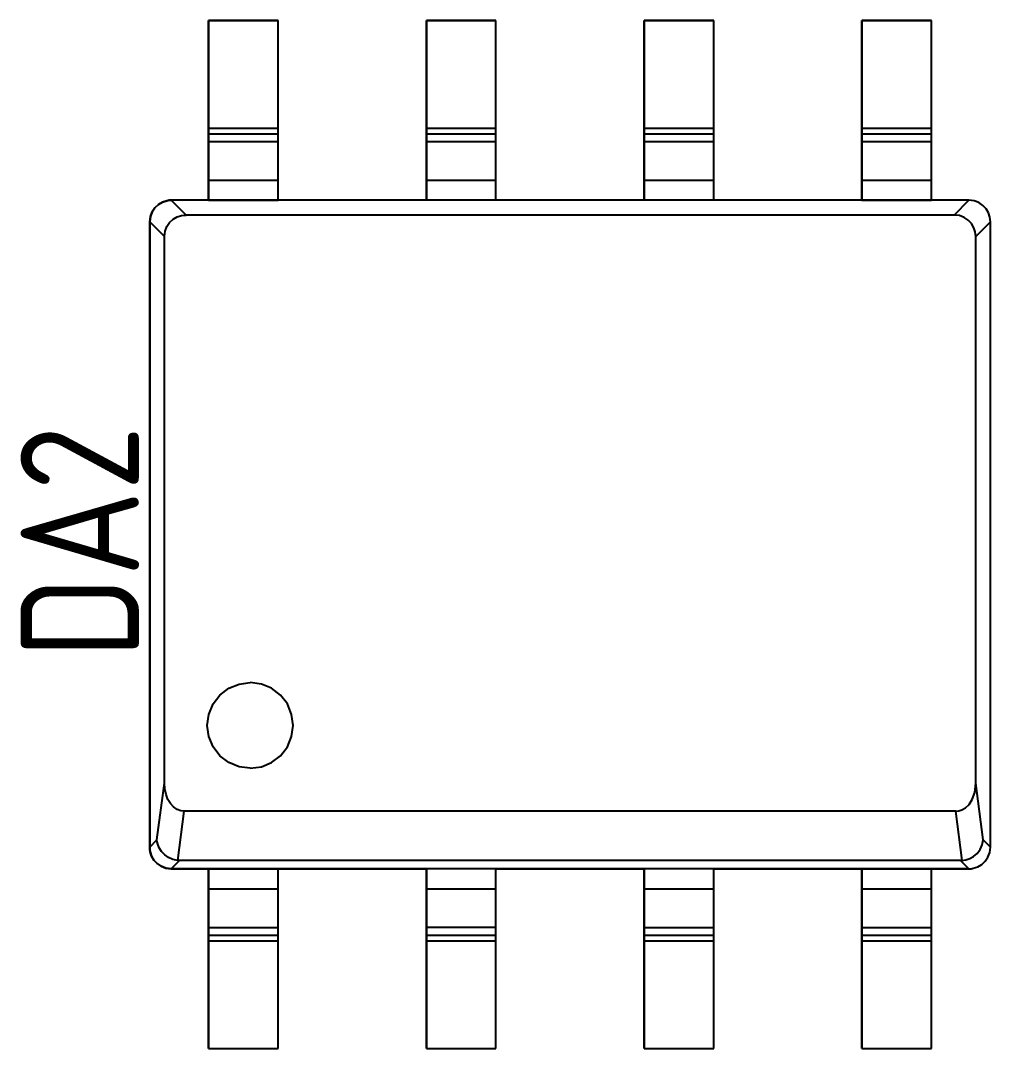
# Model space of a CAD drawing. Header units: inches. Extents: x 0 to 840, y -594 to 0.
# Drawn here: x 262.05 to 273.36, y -345.29 to -333.3 of the extents above; entities that cross this region are included whole.
import ezdxf

# ---------------------------------------------------------------- set-up
doc = ezdxf.new("R2010")
doc.units = ezdxf.units.IN
doc.header["$MEASUREMENT"] = 0
doc.styles.add('GOST type A0', font='', dxfattribs={"oblique": 15, "height": 5})
doc.styles.get('GOST type A0').set_extended_font_data('GOST type A')

msp = doc.modelspace()

# ---------------------------------------------------------------- linework, layer by layer
at = {"color": 18, "true_color": 0x000000}
for p, q in [((265.052, -333.3), (264.24, -333.3)), ((264.24, -333.3), (264.24, -335.396)), ((264.24, -334.556), (264.24, -333.3)), ((264.24, -333.3), (265.052, -333.3)), ((265.052, -333.3), (264.24, -333.3)), ((264.24, -333.3), (264.24, -335.396)), ((264.24, -334.556), (264.24, -333.3)), ((264.24, -333.3), (265.052, -333.3)), ((265.052, -335.396), (265.052, -333.3)), ((265.052, -334.556), (265.052, -333.3)), ((265.052, -335.396), (265.052, -333.3)), ((265.052, -334.556), (265.052, -333.3)), ((267.592, -333.3), (266.78, -333.3)), ((266.78, -333.3), (266.78, -335.396)), ((266.78, -334.556), (266.78, -333.3)), ((266.78, -333.3), (267.592, -333.3)), ((267.592, -333.3), (266.78, -333.3)), ((266.78, -333.3), (266.78, -335.396)), ((266.78, -334.556), (266.78, -333.3)), ((266.78, -333.3), (267.592, -333.3)), ((267.592, -335.396), (267.592, -333.3)), ((267.592, -334.556), (267.592, -333.3)), ((267.592, -335.396), (267.592, -333.3)), ((267.592, -334.556), (267.592, -333.3)), ((270.132, -333.3), (269.32, -333.3)), ((269.32, -333.3), (269.32, -335.396)), ((269.32, -334.556), (269.32, -333.3)), ((269.32, -333.3), (270.132, -333.3)), ((270.132, -333.3), (269.32, -333.3)), ((269.32, -333.3), (269.32, -335.396)), ((269.32, -334.556), (269.32, -333.3)), ((269.32, -333.3), (270.132, -333.3)), ((270.132, -335.396), (270.132, -333.3)), ((270.132, -334.556), (270.132, -333.3)), ((270.132, -335.396), (270.132, -333.3)), ((270.132, -334.556), (270.132, -333.3)), ((272.672, -333.3), (271.86, -333.3)), ((271.86, -333.3), (271.86, -335.396)), ((271.86, -334.556), (271.86, -333.3)), ((271.86, -333.3), (272.672, -333.3)), ((272.672, -333.3), (271.86, -333.3)), ((271.86, -333.3), (271.86, -335.396)), ((271.86, -334.556), (271.86, -333.3)), ((271.86, -333.3), (272.672, -333.3)), ((272.672, -335.396), (272.672, -333.3)), ((272.672, -334.556), (272.672, -333.3)), ((272.672, -335.396), (272.672, -333.3)), ((272.672, -334.556), (272.672, -333.3)), ((264.24, -334.576), (264.24, -334.556)), ((264.24, -334.556), (265.052, -334.556)), ((264.24, -334.576), (264.24, -334.556)), ((264.24, -334.556), (265.052, -334.556)), ((264.24, -334.594), (264.24, -334.576)), ((264.24, -334.594), (264.24, -334.576)), ((265.052, -334.576), (265.052, -334.556)), ((265.052, -334.576), (265.052, -334.556)), ((265.052, -334.594), (265.052, -334.576)), ((265.052, -334.594), (265.052, -334.576)), ((266.78, -334.576), (266.78, -334.556)), ((266.78, -334.556), (267.592, -334.556)), ((266.78, -334.576), (266.78, -334.556)), ((266.78, -334.556), (267.592, -334.556)), ((266.78, -334.594), (266.78, -334.576)), ((266.78, -334.594), (266.78, -334.576)), ((267.592, -334.576), (267.592, -334.556)), ((267.592, -334.576), (267.592, -334.556)), ((267.592, -334.594), (267.592, -334.576)), ((267.592, -334.594), (267.592, -334.576)), ((269.32, -334.576), (269.32, -334.556)), ((269.32, -334.556), (270.132, -334.556)), ((269.32, -334.576), (269.32, -334.556)), ((269.32, -334.556), (270.132, -334.556)), ((269.32, -334.594), (269.32, -334.576)), ((269.32, -334.594), (269.32, -334.576)), ((270.132, -334.576), (270.132, -334.556)), ((270.132, -334.576), (270.132, -334.556)), ((270.132, -334.594), (270.132, -334.576)), ((270.132, -334.594), (270.132, -334.576)), ((271.86, -334.576), (271.86, -334.556)), ((271.86, -334.556), (272.672, -334.556)), ((271.86, -334.576), (271.86, -334.556)), ((271.86, -334.556), (272.672, -334.556)), ((271.86, -334.594), (271.86, -334.576)), ((271.86, -334.594), (271.86, -334.576)), ((272.672, -334.576), (272.672, -334.556)), ((272.672, -334.576), (272.672, -334.556)), ((272.672, -334.594), (272.672, -334.576)), ((272.672, -334.594), (272.672, -334.576)), ((264.24, -334.608), (264.24, -334.594)), ((264.24, -334.608), (264.24, -334.594)), ((264.24, -334.618), (264.24, -334.608)), ((264.24, -334.618), (264.24, -334.608)), ((264.24, -334.622), (264.24, -334.618)), ((264.24, -334.622), (264.24, -334.618)), ((264.24, -334.71), (264.24, -334.622)), ((264.24, -334.622), (265.052, -334.622)), ((264.24, -334.71), (264.24, -334.622)), ((264.24, -334.622), (265.052, -334.622)), ((265.052, -334.608), (265.052, -334.594)), ((265.052, -334.608), (265.052, -334.594)), ((265.052, -334.618), (265.052, -334.608)), ((265.052, -334.618), (265.052, -334.608)), ((265.052, -334.622), (265.052, -334.618)), ((265.052, -334.622), (265.052, -334.618)), ((265.052, -334.71), (265.052, -334.622)), ((265.052, -334.71), (265.052, -334.622)), ((266.78, -334.608), (266.78, -334.594)), ((266.78, -334.608), (266.78, -334.594)), ((266.78, -334.618), (266.78, -334.608)), ((266.78, -334.618), (266.78, -334.608)), ((266.78, -334.622), (266.78, -334.618)), ((266.78, -334.622), (266.78, -334.618)), ((266.78, -334.71), (266.78, -334.622)), ((266.78, -334.622), (267.592, -334.622)), ((266.78, -334.71), (266.78, -334.622)), ((266.78, -334.622), (267.592, -334.622)), ((267.592, -334.608), (267.592, -334.594)), ((267.592, -334.608), (267.592, -334.594)), ((267.592, -334.618), (267.592, -334.608)), ((267.592, -334.618), (267.592, -334.608)), ((267.592, -334.622), (267.592, -334.618)), ((267.592, -334.622), (267.592, -334.618)), ((267.592, -334.71), (267.592, -334.622)), ((267.592, -334.71), (267.592, -334.622)), ((269.32, -334.608), (269.32, -334.594)), ((269.32, -334.608), (269.32, -334.594)), ((269.32, -334.618), (269.32, -334.608)), ((269.32, -334.618), (269.32, -334.608)), ((269.32, -334.622), (269.32, -334.618)), ((269.32, -334.622), (269.32, -334.618)), ((269.32, -334.71), (269.32, -334.622)), ((269.32, -334.622), (270.132, -334.622)), ((269.32, -334.71), (269.32, -334.622)), ((269.32, -334.622), (270.132, -334.622)), ((270.132, -334.608), (270.132, -334.594)), ((270.132, -334.608), (270.132, -334.594)), ((270.132, -334.618), (270.132, -334.608)), ((270.132, -334.618), (270.132, -334.608)), ((270.132, -334.622), (270.132, -334.618)), ((270.132, -334.622), (270.132, -334.618)), ((270.132, -334.71), (270.132, -334.622)), ((270.132, -334.71), (270.132, -334.622)), ((271.86, -334.608), (271.86, -334.594)), ((271.86, -334.608), (271.86, -334.594)), ((271.86, -334.618), (271.86, -334.608)), ((271.86, -334.618), (271.86, -334.608)), ((271.86, -334.622), (271.86, -334.618)), ((271.86, -334.622), (271.86, -334.618)), ((271.86, -334.71), (271.86, -334.622)), ((271.86, -334.622), (272.672, -334.622)), ((271.86, -334.71), (271.86, -334.622)), ((271.86, -334.622), (272.672, -334.622)), ((272.672, -334.608), (272.672, -334.594)), ((272.672, -334.608), (272.672, -334.594)), ((272.672, -334.618), (272.672, -334.608)), ((272.672, -334.618), (272.672, -334.608)), ((272.672, -334.622), (272.672, -334.618)), ((272.672, -334.622), (272.672, -334.618)), ((272.672, -334.71), (272.672, -334.622)), ((272.672, -334.71), (272.672, -334.622)), ((264.24, -334.732), (264.24, -334.71)), ((264.24, -334.71), (265.052, -334.71)), ((264.24, -334.732), (264.24, -334.71)), ((264.24, -334.71), (265.052, -334.71)), ((264.24, -334.78), (264.24, -334.732)), ((264.24, -334.78), (264.24, -334.732)), ((264.24, -334.852), (264.24, -334.78)), ((264.24, -334.852), (264.24, -334.78)), ((265.052, -334.732), (265.052, -334.71)), ((265.052, -334.732), (265.052, -334.71)), ((265.052, -334.78), (265.052, -334.732)), ((265.052, -334.78), (265.052, -334.732)), ((265.052, -334.852), (265.052, -334.78)), ((265.052, -334.852), (265.052, -334.78)), ((266.78, -334.732), (266.78, -334.71)), ((266.78, -334.71), (267.592, -334.71)), ((266.78, -334.732), (266.78, -334.71)), ((266.78, -334.71), (267.592, -334.71)), ((266.78, -334.78), (266.78, -334.732)), ((266.78, -334.78), (266.78, -334.732)), ((266.78, -334.852), (266.78, -334.78)), ((266.78, -334.852), (266.78, -334.78)), ((267.592, -334.732), (267.592, -334.71)), ((267.592, -334.732), (267.592, -334.71)), ((267.592, -334.78), (267.592, -334.732)), ((267.592, -334.78), (267.592, -334.732)), ((267.592, -334.852), (267.592, -334.78)), ((267.592, -334.852), (267.592, -334.78)), ((269.32, -334.732), (269.32, -334.71)), ((269.32, -334.71), (270.132, -334.71)), ((269.32, -334.732), (269.32, -334.71)), ((269.32, -334.71), (270.132, -334.71)), ((269.32, -334.78), (269.32, -334.732)), ((269.32, -334.78), (269.32, -334.732)), ((269.32, -334.852), (269.32, -334.78)), ((269.32, -334.852), (269.32, -334.78)), ((270.132, -334.732), (270.132, -334.71)), ((270.132, -334.732), (270.132, -334.71)), ((270.132, -334.78), (270.132, -334.732)), ((270.132, -334.78), (270.132, -334.732)), ((270.132, -334.852), (270.132, -334.78)), ((270.132, -334.852), (270.132, -334.78)), ((271.86, -334.732), (271.86, -334.71)), ((271.86, -334.71), (272.672, -334.71)), ((271.86, -334.732), (271.86, -334.71)), ((271.86, -334.71), (272.672, -334.71)), ((271.86, -334.78), (271.86, -334.732)), ((271.86, -334.78), (271.86, -334.732)), ((271.86, -334.852), (271.86, -334.78)), ((271.86, -334.852), (271.86, -334.78)), ((272.672, -334.732), (272.672, -334.71)), ((272.672, -334.732), (272.672, -334.71)), ((272.672, -334.78), (272.672, -334.732)), ((272.672, -334.78), (272.672, -334.732)), ((272.672, -334.852), (272.672, -334.78)), ((272.672, -334.852), (272.672, -334.78)), ((264.24, -334.944), (264.24, -334.852)), ((264.24, -334.944), (264.24, -334.852)), ((264.24, -335.048), (264.24, -334.944)), ((264.24, -335.048), (264.24, -334.944)), ((265.052, -334.944), (265.052, -334.852)), ((265.052, -334.944), (265.052, -334.852)), ((265.052, -335.048), (265.052, -334.944)), ((265.052, -335.048), (265.052, -334.944)), ((266.78, -334.944), (266.78, -334.852)), ((266.78, -334.944), (266.78, -334.852)), ((266.78, -335.048), (266.78, -334.944)), ((266.78, -335.048), (266.78, -334.944)), ((267.592, -334.944), (267.592, -334.852)), ((267.592, -334.944), (267.592, -334.852)), ((267.592, -335.048), (267.592, -334.944)), ((267.592, -335.048), (267.592, -334.944)), ((269.32, -334.944), (269.32, -334.852)), ((269.32, -334.944), (269.32, -334.852)), ((269.32, -335.048), (269.32, -334.944)), ((269.32, -335.048), (269.32, -334.944)), ((270.132, -334.944), (270.132, -334.852)), ((270.132, -334.944), (270.132, -334.852)), ((270.132, -335.048), (270.132, -334.944)), ((270.132, -335.048), (270.132, -334.944)), ((271.86, -334.944), (271.86, -334.852)), ((271.86, -334.944), (271.86, -334.852)), ((271.86, -335.048), (271.86, -334.944)), ((271.86, -335.048), (271.86, -334.944)), ((272.672, -334.944), (272.672, -334.852)), ((272.672, -334.944), (272.672, -334.852)), ((272.672, -335.048), (272.672, -334.944)), ((272.672, -335.048), (272.672, -334.944)), ((264.24, -335.162), (264.24, -335.048)), ((264.24, -335.162), (264.24, -335.048)), ((265.052, -335.162), (265.052, -335.048)), ((265.052, -335.162), (265.052, -335.048)), ((266.78, -335.162), (266.78, -335.048)), ((266.78, -335.162), (266.78, -335.048)), ((267.592, -335.162), (267.592, -335.048)), ((267.592, -335.162), (267.592, -335.048)), ((269.32, -335.162), (269.32, -335.048)), ((269.32, -335.162), (269.32, -335.048)), ((270.132, -335.162), (270.132, -335.048)), ((270.132, -335.162), (270.132, -335.048)), ((271.86, -335.162), (271.86, -335.048)), ((271.86, -335.162), (271.86, -335.048)), ((272.672, -335.162), (272.672, -335.048)), ((272.672, -335.162), (272.672, -335.048)), ((264.24, -335.396), (264.24, -335.162)), ((264.24, -335.162), (265.052, -335.162)), ((264.24, -335.396), (264.24, -335.162)), ((264.24, -335.162), (265.052, -335.162)), ((265.052, -335.396), (265.052, -335.162)), ((265.052, -335.396), (265.052, -335.162)), ((266.78, -335.396), (266.78, -335.162)), ((266.78, -335.162), (267.592, -335.162)), ((266.78, -335.396), (266.78, -335.162)), ((266.78, -335.162), (267.592, -335.162)), ((267.592, -335.396), (267.592, -335.162)), ((267.592, -335.396), (267.592, -335.162)), ((269.32, -335.396), (269.32, -335.162)), ((269.32, -335.162), (270.132, -335.162)), ((269.32, -335.396), (269.32, -335.162)), ((269.32, -335.162), (270.132, -335.162)), ((270.132, -335.396), (270.132, -335.162)), ((270.132, -335.396), (270.132, -335.162)), ((271.86, -335.396), (271.86, -335.162)), ((271.86, -335.162), (272.672, -335.162)), ((271.86, -335.396), (271.86, -335.162)), ((271.86, -335.162), (272.672, -335.162)), ((272.672, -335.396), (272.672, -335.162)), ((272.672, -335.396), (272.672, -335.162)), ((263.702, -335.418), (263.656, -335.446)), ((263.656, -335.446), (263.702, -335.418)), ((263.702, -335.418), (263.656, -335.446)), ((263.656, -335.446), (263.702, -335.418)), ((263.754, -335.402), (263.702, -335.418)), ((263.702, -335.418), (263.754, -335.402)), ((263.754, -335.402), (263.702, -335.418)), ((263.702, -335.418), (263.754, -335.402)), ((263.78, -335.396), (263.754, -335.402)), ((263.754, -335.402), (263.78, -335.396)), ((263.78, -335.396), (263.754, -335.402)), ((263.754, -335.402), (263.78, -335.396)), ((264.24, -335.396), (263.78, -335.396)), ((263.78, -335.396), (263.806, -335.396)), ((264.24, -335.396), (263.78, -335.396)), ((263.78, -335.396), (263.806, -335.396)), ((263.806, -335.396), (263.808, -335.396)), ((263.978, -335.568), (263.806, -335.396)), ((263.806, -335.396), (263.808, -335.396)), ((263.978, -335.568), (263.806, -335.396)), ((273.104, -335.396), (263.808, -335.396)), ((273.104, -335.396), (263.808, -335.396)), ((264.24, -335.396), (265.052, -335.396)), ((264.24, -335.396), (265.052, -335.396)), ((266.78, -335.396), (265.052, -335.396)), ((266.78, -335.396), (265.052, -335.396)), ((267.592, -335.396), (266.78, -335.396)), ((267.592, -335.396), (266.78, -335.396)), ((269.32, -335.396), (267.592, -335.396)), ((269.32, -335.396), (267.592, -335.396)), ((270.132, -335.396), (269.32, -335.396)), ((270.132, -335.396), (269.32, -335.396)), ((271.86, -335.396), (270.132, -335.396)), ((271.86, -335.396), (270.132, -335.396)), ((271.86, -335.396), (272.672, -335.396)), ((271.86, -335.396), (272.672, -335.396)), ((273.106, -335.396), (272.672, -335.396)), ((273.106, -335.396), (272.672, -335.396)), ((272.934, -335.568), (273.106, -335.396)), ((272.934, -335.568), (273.106, -335.396)), ((273.106, -335.396), (273.104, -335.396)), ((273.106, -335.396), (273.104, -335.396)), ((273.168, -335.404), (273.106, -335.396)), ((273.168, -335.404), (273.106, -335.396)), ((273.168, -335.404), (273.106, -335.396)), ((273.168, -335.404), (273.106, -335.396)), ((273.224, -335.424), (273.168, -335.404)), ((273.224, -335.424), (273.168, -335.404)), ((273.224, -335.424), (273.168, -335.404)), ((273.224, -335.424), (273.168, -335.404)), ((273.27, -335.456), (273.224, -335.424)), ((273.27, -335.456), (273.224, -335.424)), ((273.27, -335.456), (273.224, -335.424)), ((273.27, -335.456), (273.224, -335.424)), ((263.584, -335.53), (263.562, -335.586)), ((263.562, -335.586), (263.584, -335.53)), ((263.584, -335.53), (263.562, -335.586)), ((263.562, -335.586), (263.584, -335.53)), ((263.614, -335.484), (263.584, -335.53)), ((263.584, -335.53), (263.614, -335.484)), ((263.614, -335.484), (263.584, -335.53)), ((263.584, -335.53), (263.614, -335.484)), ((263.656, -335.446), (263.614, -335.484)), ((263.614, -335.484), (263.656, -335.446)), ((263.656, -335.446), (263.614, -335.484)), ((263.614, -335.484), (263.656, -335.446)), ((273.308, -335.496), (273.27, -335.456)), ((273.308, -335.496), (273.27, -335.456)), ((273.308, -335.496), (273.27, -335.456)), ((273.308, -335.496), (273.27, -335.456)), ((273.336, -335.544), (273.308, -335.496)), ((273.336, -335.544), (273.308, -335.496)), ((273.336, -335.544), (273.308, -335.496)), ((273.336, -335.544), (273.308, -335.496)), ((263.562, -335.586), (263.554, -335.646)), ((263.554, -335.646), (263.562, -335.586)), ((263.562, -335.586), (263.554, -335.646)), ((263.554, -335.646), (263.562, -335.586)), ((263.554, -335.646), (263.554, -342.942)), ((263.554, -335.65), (263.554, -335.646)), ((263.726, -335.82), (263.554, -335.646)), ((263.554, -335.646), (263.554, -342.942)), ((263.554, -335.65), (263.554, -335.646)), ((263.726, -335.82), (263.554, -335.646)), ((263.554, -342.938), (263.554, -335.65)), ((263.554, -342.938), (263.554, -335.65)), ((263.754, -335.702), (263.786, -335.656)), ((263.754, -335.702), (263.786, -335.656)), ((263.786, -335.656), (263.826, -335.618)), ((263.786, -335.656), (263.826, -335.618)), ((263.826, -335.618), (263.874, -335.59)), ((263.826, -335.618), (263.874, -335.59)), ((263.874, -335.59), (263.924, -335.572)), ((263.874, -335.59), (263.924, -335.572)), ((263.924, -335.572), (263.952, -335.568)), ((263.924, -335.572), (263.952, -335.568)), ((263.952, -335.568), (263.978, -335.568)), ((263.952, -335.568), (263.978, -335.568)), ((272.934, -335.568), (263.978, -335.568)), ((272.934, -335.568), (263.978, -335.568)), ((272.996, -335.574), (272.934, -335.568)), ((272.996, -335.574), (272.934, -335.568)), ((273.052, -335.596), (272.996, -335.574)), ((273.052, -335.596), (272.996, -335.574)), ((273.098, -335.628), (273.052, -335.596)), ((273.098, -335.628), (273.052, -335.596)), ((273.136, -335.668), (273.098, -335.628)), ((273.136, -335.668), (273.098, -335.628)), ((273.186, -335.82), (273.358, -335.646)), ((273.186, -335.82), (273.358, -335.646)), ((273.352, -335.594), (273.336, -335.544)), ((273.352, -335.594), (273.336, -335.544)), ((273.352, -335.594), (273.336, -335.544)), ((273.352, -335.594), (273.336, -335.544)), ((273.356, -335.62), (273.352, -335.594)), ((273.356, -335.62), (273.352, -335.594)), ((273.356, -335.62), (273.352, -335.594)), ((273.356, -335.62), (273.352, -335.594)), ((273.358, -335.646), (273.356, -335.62)), ((273.358, -335.646), (273.356, -335.62)), ((273.358, -335.646), (273.356, -335.62)), ((273.358, -335.646), (273.356, -335.62)), ((273.358, -342.942), (273.358, -335.646)), ((273.358, -335.65), (273.358, -335.646)), ((273.358, -342.942), (273.358, -335.646)), ((273.358, -335.65), (273.358, -335.646)), ((273.358, -342.938), (273.358, -335.65)), ((273.358, -342.938), (273.358, -335.65)), ((263.726, -335.82), (263.734, -335.758)), ((263.726, -335.82), (263.734, -335.758)), ((263.734, -335.758), (263.754, -335.702)), ((263.734, -335.758), (263.754, -335.702)), ((273.164, -335.716), (273.136, -335.668)), ((273.164, -335.716), (273.136, -335.668)), ((273.18, -335.766), (273.164, -335.716)), ((273.18, -335.766), (273.164, -335.716)), ((273.184, -335.792), (273.18, -335.766)), ((273.184, -335.792), (273.18, -335.766)), ((263.726, -342.194), (263.726, -335.82)), ((263.726, -342.194), (263.726, -335.82)), ((273.186, -335.82), (273.184, -335.792)), ((273.186, -335.82), (273.184, -335.792)), ((273.186, -342.194), (273.186, -335.82)), ((273.186, -342.194), (273.186, -335.82)), ((264.476, -341.088), (264.596, -341.038)), ((264.476, -341.088), (264.596, -341.038)), ((264.476, -341.088), (264.596, -341.038)), ((264.476, -341.088), (264.596, -341.038)), ((264.596, -341.038), (264.726, -341.02)), ((264.596, -341.038), (264.726, -341.02)), ((264.596, -341.038), (264.726, -341.02)), ((264.596, -341.038), (264.726, -341.02)), ((264.856, -341.038), (264.726, -341.02)), ((264.856, -341.038), (264.726, -341.02)), ((264.856, -341.038), (264.726, -341.02)), ((264.856, -341.038), (264.726, -341.02)), ((264.976, -341.088), (264.856, -341.038)), ((264.976, -341.088), (264.856, -341.038)), ((264.976, -341.088), (264.856, -341.038)), ((264.976, -341.088), (264.856, -341.038)), ((264.294, -341.27), (264.372, -341.168)), ((264.294, -341.27), (264.372, -341.168)), ((264.294, -341.27), (264.372, -341.168)), ((264.294, -341.27), (264.372, -341.168)), ((264.372, -341.168), (264.476, -341.088)), ((264.372, -341.168), (264.476, -341.088)), ((264.372, -341.168), (264.476, -341.088)), ((264.372, -341.168), (264.476, -341.088)), ((265.08, -341.168), (264.976, -341.088)), ((265.08, -341.168), (264.976, -341.088)), ((265.08, -341.168), (264.976, -341.088)), ((265.08, -341.168), (264.976, -341.088)), ((265.16, -341.27), (265.08, -341.168)), ((265.16, -341.27), (265.08, -341.168)), ((265.16, -341.27), (265.08, -341.168)), ((265.16, -341.27), (265.08, -341.168)), ((264.244, -341.392), (264.294, -341.27)), ((264.244, -341.392), (264.294, -341.27)), ((264.244, -341.392), (264.294, -341.27)), ((264.244, -341.392), (264.294, -341.27)), ((265.208, -341.392), (265.16, -341.27)), ((265.208, -341.392), (265.16, -341.27)), ((265.208, -341.392), (265.16, -341.27)), ((265.208, -341.392), (265.16, -341.27)), ((264.226, -341.52), (264.244, -341.392)), ((264.226, -341.52), (264.244, -341.392)), ((264.226, -341.52), (264.244, -341.392)), ((264.226, -341.52), (264.244, -341.392)), ((265.226, -341.52), (265.208, -341.392)), ((265.226, -341.52), (265.208, -341.392)), ((265.226, -341.52), (265.208, -341.392)), ((265.226, -341.52), (265.208, -341.392)), ((264.244, -341.65), (264.226, -341.52)), ((264.244, -341.65), (264.226, -341.52)), ((264.244, -341.65), (264.226, -341.52)), ((264.244, -341.65), (264.226, -341.52)), ((265.208, -341.65), (265.226, -341.52)), ((265.208, -341.65), (265.226, -341.52)), ((265.208, -341.65), (265.226, -341.52)), ((265.208, -341.65), (265.226, -341.52)), ((264.294, -341.77), (264.244, -341.65)), ((264.294, -341.77), (264.244, -341.65)), ((264.294, -341.77), (264.244, -341.65)), ((264.294, -341.77), (264.244, -341.65)), ((265.16, -341.77), (265.208, -341.65)), ((265.16, -341.77), (265.208, -341.65)), ((265.16, -341.77), (265.208, -341.65)), ((265.16, -341.77), (265.208, -341.65)), ((264.372, -341.874), (264.294, -341.77)), ((264.372, -341.874), (264.294, -341.77)), ((264.372, -341.874), (264.294, -341.77)), ((264.372, -341.874), (264.294, -341.77)), ((265.08, -341.874), (265.16, -341.77)), ((265.08, -341.874), (265.16, -341.77)), ((265.08, -341.874), (265.16, -341.77)), ((265.08, -341.874), (265.16, -341.77)), ((264.476, -341.954), (264.372, -341.874)), ((264.476, -341.954), (264.372, -341.874)), ((264.476, -341.954), (264.372, -341.874)), ((264.476, -341.954), (264.372, -341.874)), ((264.976, -341.954), (265.08, -341.874)), ((264.976, -341.954), (265.08, -341.874)), ((264.976, -341.954), (265.08, -341.874)), ((264.976, -341.954), (265.08, -341.874)), ((264.596, -342.004), (264.476, -341.954)), ((264.596, -342.004), (264.476, -341.954)), ((264.596, -342.004), (264.476, -341.954)), ((264.596, -342.004), (264.476, -341.954)), ((264.726, -342.02), (264.596, -342.004)), ((264.726, -342.02), (264.596, -342.004)), ((264.726, -342.02), (264.596, -342.004)), ((264.726, -342.02), (264.596, -342.004)), ((264.726, -342.02), (264.856, -342.004)), ((264.726, -342.02), (264.856, -342.004)), ((264.726, -342.02), (264.856, -342.004)), ((264.726, -342.02), (264.856, -342.004)), ((264.856, -342.004), (264.976, -341.954)), ((264.856, -342.004), (264.976, -341.954)), ((264.856, -342.004), (264.976, -341.954)), ((264.856, -342.004), (264.976, -341.954)), ((263.638, -342.856), (263.726, -342.194)), ((263.638, -342.856), (263.726, -342.194)), ((263.73, -342.262), (263.726, -342.194)), ((263.73, -342.262), (263.726, -342.194)), ((273.174, -342.302), (273.186, -342.194)), ((273.174, -342.302), (273.186, -342.194)), ((273.274, -342.856), (273.186, -342.194)), ((273.274, -342.856), (273.186, -342.194)), ((263.746, -342.328), (263.73, -342.262)), ((263.746, -342.328), (263.73, -342.262)), ((263.766, -342.384), (263.746, -342.328)), ((263.766, -342.384), (263.746, -342.328)), ((273.144, -342.384), (273.174, -342.302)), ((273.144, -342.384), (273.174, -342.302)), ((263.796, -342.432), (263.766, -342.384)), ((263.796, -342.432), (263.766, -342.384)), ((263.832, -342.472), (263.796, -342.432)), ((263.832, -342.472), (263.796, -342.432)), ((263.874, -342.5), (263.832, -342.472)), ((263.874, -342.5), (263.832, -342.472)), ((273.026, -342.506), (273.066, -342.482)), ((273.026, -342.506), (273.066, -342.482)), ((273.066, -342.482), (273.108, -342.442)), ((273.066, -342.482), (273.108, -342.442)), ((273.108, -342.442), (273.144, -342.384)), ((273.108, -342.442), (273.144, -342.384)), ((263.916, -342.516), (263.874, -342.5)), ((263.916, -342.516), (263.874, -342.5)), ((263.882, -343.096), (263.958, -342.52)), ((263.882, -343.096), (263.958, -342.52)), ((263.958, -342.52), (263.916, -342.516)), ((263.958, -342.52), (263.916, -342.516)), ((272.954, -342.52), (263.958, -342.52)), ((272.954, -342.52), (263.958, -342.52)), ((272.954, -342.52), (272.99, -342.518)), ((272.954, -342.52), (272.99, -342.518)), ((273.03, -343.096), (272.954, -342.52)), ((273.03, -343.096), (272.954, -342.52)), ((272.99, -342.518), (273.026, -342.506)), ((272.99, -342.518), (273.026, -342.506)), ((263.554, -342.942), (263.638, -342.856)), ((263.554, -342.942), (263.638, -342.856)), ((263.642, -342.88), (263.638, -342.856)), ((263.642, -342.88), (263.638, -342.856)), ((273.262, -342.912), (273.274, -342.856)), ((273.262, -342.912), (273.274, -342.856)), ((273.358, -342.942), (273.274, -342.856)), ((273.358, -342.942), (273.274, -342.856)), ((263.554, -342.942), (263.554, -342.938)), ((263.554, -342.942), (263.554, -342.938)), ((263.554, -342.942), (263.556, -342.968)), ((263.556, -342.968), (263.554, -342.942)), ((263.554, -342.942), (263.556, -342.968)), ((263.556, -342.968), (263.554, -342.942)), ((263.556, -342.968), (263.56, -342.994)), ((263.56, -342.994), (263.556, -342.968)), ((263.556, -342.968), (263.56, -342.994)), ((263.56, -342.994), (263.556, -342.968)), ((263.648, -342.904), (263.642, -342.88)), ((263.648, -342.904), (263.642, -342.88)), ((263.664, -342.95), (263.648, -342.904)), ((263.664, -342.95), (263.648, -342.904)), ((263.692, -342.992), (263.664, -342.95)), ((263.692, -342.992), (263.664, -342.95)), ((273.202, -343.014), (273.238, -342.968)), ((273.202, -343.014), (273.238, -342.968)), ((273.238, -342.968), (273.262, -342.912)), ((273.238, -342.968), (273.262, -342.912)), ((273.35, -343.002), (273.358, -342.942)), ((273.35, -343.002), (273.358, -342.942)), ((273.35, -343.002), (273.358, -342.942)), ((273.35, -343.002), (273.358, -342.942)), ((273.358, -342.942), (273.358, -342.938)), ((273.358, -342.942), (273.358, -342.938)), ((263.56, -342.994), (263.576, -343.044)), ((263.576, -343.044), (263.56, -342.994)), ((263.56, -342.994), (263.576, -343.044)), ((263.576, -343.044), (263.56, -342.994)), ((263.576, -343.044), (263.604, -343.092)), ((263.604, -343.092), (263.576, -343.044)), ((263.576, -343.044), (263.604, -343.092)), ((263.604, -343.092), (263.576, -343.044)), ((263.604, -343.092), (263.642, -343.132)), ((263.642, -343.132), (263.604, -343.092)), ((263.604, -343.092), (263.642, -343.132)), ((263.642, -343.132), (263.604, -343.092)), ((263.73, -343.03), (263.692, -342.992)), ((263.73, -343.03), (263.692, -342.992)), ((263.772, -343.062), (263.73, -343.03)), ((263.772, -343.062), (263.73, -343.03)), ((263.824, -343.084), (263.772, -343.062)), ((263.824, -343.084), (263.772, -343.062)), ((263.806, -343.192), (263.902, -343.096)), ((263.806, -343.192), (263.902, -343.096)), ((263.882, -343.096), (263.824, -343.084)), ((263.882, -343.096), (263.824, -343.084)), ((263.902, -343.096), (263.882, -343.096)), ((263.902, -343.096), (263.882, -343.096)), ((273.01, -343.096), (263.902, -343.096)), ((273.01, -343.096), (263.902, -343.096)), ((273.01, -343.096), (273.03, -343.096)), ((273.106, -343.192), (273.01, -343.096)), ((273.01, -343.096), (273.03, -343.096)), ((273.106, -343.192), (273.01, -343.096)), ((273.03, -343.096), (273.072, -343.088)), ((273.03, -343.096), (273.072, -343.088)), ((273.072, -343.088), (273.116, -343.074)), ((273.072, -343.088), (273.116, -343.074)), ((273.116, -343.074), (273.162, -343.048)), ((273.116, -343.074), (273.162, -343.048)), ((273.162, -343.048), (273.202, -343.014)), ((273.162, -343.048), (273.202, -343.014)), ((273.298, -343.104), (273.328, -343.058)), ((273.298, -343.104), (273.328, -343.058)), ((273.298, -343.104), (273.328, -343.058)), ((273.298, -343.104), (273.328, -343.058)), ((273.328, -343.058), (273.35, -343.002)), ((273.328, -343.058), (273.35, -343.002)), ((273.328, -343.058), (273.35, -343.002)), ((273.328, -343.058), (273.35, -343.002)), ((263.642, -343.132), (263.688, -343.164)), ((263.688, -343.164), (263.642, -343.132)), ((263.642, -343.132), (263.688, -343.164)), ((263.688, -343.164), (263.642, -343.132)), ((263.688, -343.164), (263.744, -343.184)), ((263.744, -343.184), (263.688, -343.164)), ((263.688, -343.164), (263.744, -343.184)), ((263.744, -343.184), (263.688, -343.164)), ((263.744, -343.184), (263.806, -343.192)), ((263.806, -343.192), (263.744, -343.184)), ((263.744, -343.184), (263.806, -343.192)), ((263.806, -343.192), (263.744, -343.184)), ((263.806, -343.192), (264.24, -343.192)), ((263.808, -343.192), (263.806, -343.192)), ((263.806, -343.192), (264.24, -343.192)), ((263.808, -343.192), (263.806, -343.192)), ((273.104, -343.192), (263.808, -343.192)), ((273.104, -343.192), (263.808, -343.192)), ((264.24, -343.192), (264.24, -345.288)), ((264.24, -343.426), (264.24, -343.192)), ((264.24, -343.192), (265.052, -343.192)), ((264.24, -343.192), (264.24, -345.288)), ((264.24, -343.426), (264.24, -343.192)), ((264.24, -343.192), (265.052, -343.192)), ((265.052, -345.288), (265.052, -343.192)), ((265.052, -343.192), (266.78, -343.192)), ((265.052, -343.426), (265.052, -343.192)), ((265.052, -345.288), (265.052, -343.192)), ((265.052, -343.192), (266.78, -343.192)), ((265.052, -343.426), (265.052, -343.192)), ((266.78, -343.192), (266.78, -345.288)), ((266.78, -343.426), (266.78, -343.192)), ((267.592, -343.192), (266.78, -343.192)), ((266.78, -343.192), (266.78, -345.288)), ((266.78, -343.426), (266.78, -343.192)), ((267.592, -343.192), (266.78, -343.192)), ((267.592, -345.288), (267.592, -343.192)), ((267.592, -343.192), (269.32, -343.192)), ((267.592, -343.426), (267.592, -343.192)), ((267.592, -345.288), (267.592, -343.192)), ((267.592, -343.192), (269.32, -343.192)), ((267.592, -343.426), (267.592, -343.192)), ((269.32, -343.192), (269.32, -345.288)), ((269.32, -343.426), (269.32, -343.192)), ((270.132, -343.192), (269.32, -343.192)), ((269.32, -343.192), (269.32, -345.288)), ((269.32, -343.426), (269.32, -343.192)), ((270.132, -343.192), (269.32, -343.192)), ((270.132, -345.288), (270.132, -343.192)), ((270.132, -343.192), (271.86, -343.192)), ((270.132, -343.426), (270.132, -343.192)), ((270.132, -345.288), (270.132, -343.192)), ((270.132, -343.192), (271.86, -343.192)), ((270.132, -343.426), (270.132, -343.192)), ((271.86, -343.192), (271.86, -345.288)), ((271.86, -343.426), (271.86, -343.192)), ((271.86, -343.192), (272.672, -343.192)), ((271.86, -343.192), (271.86, -345.288)), ((271.86, -343.426), (271.86, -343.192)), ((271.86, -343.192), (272.672, -343.192)), ((272.672, -345.288), (272.672, -343.192)), ((272.672, -343.192), (273.132, -343.192)), ((272.672, -343.426), (272.672, -343.192)), ((272.672, -345.288), (272.672, -343.192)), ((272.672, -343.192), (273.132, -343.192)), ((272.672, -343.426), (272.672, -343.192)), ((273.104, -343.192), (273.106, -343.192)), ((273.104, -343.192), (273.106, -343.192)), ((273.106, -343.192), (273.132, -343.192)), ((273.106, -343.192), (273.132, -343.192)), ((273.132, -343.192), (273.158, -343.186)), ((273.132, -343.192), (273.158, -343.186)), ((273.132, -343.192), (273.158, -343.186)), ((273.132, -343.192), (273.158, -343.186)), ((273.158, -343.186), (273.21, -343.17)), ((273.158, -343.186), (273.21, -343.17)), ((273.158, -343.186), (273.21, -343.17)), ((273.158, -343.186), (273.21, -343.17)), ((273.21, -343.17), (273.256, -343.142)), ((273.21, -343.17), (273.256, -343.142)), ((273.21, -343.17), (273.256, -343.142)), ((273.21, -343.17), (273.256, -343.142)), ((273.256, -343.142), (273.298, -343.104)), ((273.256, -343.142), (273.298, -343.104)), ((273.256, -343.142), (273.298, -343.104)), ((273.256, -343.142), (273.298, -343.104)), ((264.24, -343.54), (264.24, -343.426)), ((264.24, -343.426), (265.052, -343.426)), ((264.24, -343.54), (264.24, -343.426)), ((264.24, -343.426), (265.052, -343.426)), ((265.052, -343.54), (265.052, -343.426)), ((265.052, -343.54), (265.052, -343.426)), ((266.78, -343.54), (266.78, -343.426)), ((266.78, -343.426), (267.592, -343.426)), ((266.78, -343.54), (266.78, -343.426)), ((266.78, -343.426), (267.592, -343.426)), ((267.592, -343.54), (267.592, -343.426)), ((267.592, -343.54), (267.592, -343.426)), ((269.32, -343.54), (269.32, -343.426)), ((269.32, -343.426), (270.132, -343.426)), ((269.32, -343.54), (269.32, -343.426)), ((269.32, -343.426), (270.132, -343.426)), ((270.132, -343.54), (270.132, -343.426)), ((270.132, -343.54), (270.132, -343.426)), ((271.86, -343.54), (271.86, -343.426)), ((271.86, -343.426), (272.672, -343.426)), ((271.86, -343.54), (271.86, -343.426)), ((271.86, -343.426), (272.672, -343.426)), ((272.672, -343.54), (272.672, -343.426)), ((272.672, -343.54), (272.672, -343.426)), ((264.24, -343.644), (264.24, -343.54)), ((264.24, -343.644), (264.24, -343.54)), ((265.052, -343.644), (265.052, -343.54)), ((265.052, -343.644), (265.052, -343.54)), ((266.78, -343.644), (266.78, -343.54)), ((266.78, -343.644), (266.78, -343.54)), ((267.592, -343.644), (267.592, -343.54)), ((267.592, -343.644), (267.592, -343.54)), ((269.32, -343.644), (269.32, -343.54)), ((269.32, -343.644), (269.32, -343.54)), ((270.132, -343.644), (270.132, -343.54)), ((270.132, -343.644), (270.132, -343.54)), ((271.86, -343.644), (271.86, -343.54)), ((271.86, -343.644), (271.86, -343.54)), ((272.672, -343.644), (272.672, -343.54)), ((272.672, -343.644), (272.672, -343.54)), ((264.24, -343.736), (264.24, -343.644)), ((264.24, -343.736), (264.24, -343.644)), ((265.052, -343.736), (265.052, -343.644)), ((265.052, -343.736), (265.052, -343.644)), ((266.78, -343.736), (266.78, -343.644)), ((266.78, -343.736), (266.78, -343.644)), ((267.592, -343.736), (267.592, -343.644)), ((267.592, -343.736), (267.592, -343.644)), ((269.32, -343.736), (269.32, -343.644)), ((269.32, -343.736), (269.32, -343.644)), ((270.132, -343.736), (270.132, -343.644)), ((270.132, -343.736), (270.132, -343.644)), ((271.86, -343.736), (271.86, -343.644)), ((271.86, -343.736), (271.86, -343.644)), ((272.672, -343.736), (272.672, -343.644)), ((272.672, -343.736), (272.672, -343.644)), ((264.24, -343.808), (264.24, -343.736)), ((264.24, -343.808), (264.24, -343.736)), ((264.24, -343.856), (264.24, -343.808)), ((264.24, -343.856), (264.24, -343.808)), ((265.052, -343.808), (265.052, -343.736)), ((265.052, -343.808), (265.052, -343.736)), ((265.052, -343.856), (265.052, -343.808)), ((265.052, -343.856), (265.052, -343.808)), ((266.78, -343.808), (266.78, -343.736)), ((266.78, -343.808), (266.78, -343.736)), ((266.78, -343.856), (266.78, -343.808)), ((266.78, -343.856), (266.78, -343.808)), ((267.592, -343.808), (267.592, -343.736)), ((267.592, -343.808), (267.592, -343.736)), ((267.592, -343.856), (267.592, -343.808)), ((267.592, -343.856), (267.592, -343.808)), ((269.32, -343.808), (269.32, -343.736)), ((269.32, -343.808), (269.32, -343.736)), ((269.32, -343.856), (269.32, -343.808)), ((269.32, -343.856), (269.32, -343.808)), ((270.132, -343.808), (270.132, -343.736)), ((270.132, -343.808), (270.132, -343.736)), ((270.132, -343.856), (270.132, -343.808)), ((270.132, -343.856), (270.132, -343.808)), ((271.86, -343.808), (271.86, -343.736)), ((271.86, -343.808), (271.86, -343.736)), ((271.86, -343.856), (271.86, -343.808)), ((271.86, -343.856), (271.86, -343.808)), ((272.672, -343.808), (272.672, -343.736)), ((272.672, -343.808), (272.672, -343.736)), ((272.672, -343.856), (272.672, -343.808)), ((272.672, -343.856), (272.672, -343.808)), ((264.24, -343.878), (264.24, -343.856)), ((264.24, -343.878), (264.24, -343.856)), ((264.24, -343.966), (264.24, -343.878)), ((264.24, -343.878), (265.052, -343.878)), ((264.24, -343.966), (264.24, -343.878)), ((264.24, -343.878), (265.052, -343.878)), ((265.052, -343.878), (265.052, -343.856)), ((265.052, -343.878), (265.052, -343.856)), ((265.052, -343.966), (265.052, -343.878)), ((265.052, -343.966), (265.052, -343.878)), ((266.78, -343.878), (266.78, -343.856)), ((266.78, -343.878), (266.78, -343.856)), ((266.78, -343.966), (266.78, -343.878)), ((267.592, -343.878), (266.78, -343.878)), ((266.78, -343.966), (266.78, -343.878)), ((267.592, -343.878), (266.78, -343.878)), ((267.592, -343.878), (267.592, -343.856)), ((267.592, -343.878), (267.592, -343.856)), ((267.592, -343.966), (267.592, -343.878)), ((267.592, -343.966), (267.592, -343.878)), ((269.32, -343.878), (269.32, -343.856)), ((269.32, -343.878), (269.32, -343.856)), ((269.32, -343.966), (269.32, -343.878)), ((269.32, -343.878), (270.132, -343.878)), ((269.32, -343.966), (269.32, -343.878)), ((269.32, -343.878), (270.132, -343.878)), ((270.132, -343.878), (270.132, -343.856)), ((270.132, -343.878), (270.132, -343.856)), ((270.132, -343.966), (270.132, -343.878)), ((270.132, -343.966), (270.132, -343.878)), ((271.86, -343.878), (271.86, -343.856)), ((271.86, -343.878), (271.86, -343.856)), ((271.86, -343.966), (271.86, -343.878)), ((271.86, -343.878), (272.672, -343.878)), ((271.86, -343.966), (271.86, -343.878)), ((271.86, -343.878), (272.672, -343.878)), ((272.672, -343.878), (272.672, -343.856)), ((272.672, -343.878), (272.672, -343.856)), ((272.672, -343.966), (272.672, -343.878)), ((272.672, -343.966), (272.672, -343.878)), ((264.24, -343.97), (264.24, -343.966)), ((264.24, -343.966), (265.052, -343.966)), ((264.24, -343.97), (264.24, -343.966)), ((264.24, -343.966), (265.052, -343.966)), ((264.24, -343.98), (264.24, -343.97)), ((264.24, -343.98), (264.24, -343.97)), ((264.24, -343.994), (264.24, -343.98)), ((264.24, -343.994), (264.24, -343.98)), ((264.24, -344.012), (264.24, -343.994)), ((264.24, -344.012), (264.24, -343.994)), ((264.24, -344.032), (264.24, -344.012)), ((264.24, -344.032), (264.24, -344.012)), ((264.24, -345.288), (264.24, -344.032)), ((264.24, -344.032), (265.052, -344.032)), ((264.24, -345.288), (264.24, -344.032)), ((264.24, -344.032), (265.052, -344.032)), ((265.052, -343.97), (265.052, -343.966)), ((265.052, -343.97), (265.052, -343.966)), ((265.052, -343.98), (265.052, -343.97)), ((265.052, -343.98), (265.052, -343.97)), ((265.052, -343.994), (265.052, -343.98)), ((265.052, -343.994), (265.052, -343.98)), ((265.052, -344.012), (265.052, -343.994)), ((265.052, -344.012), (265.052, -343.994)), ((265.052, -344.032), (265.052, -344.012)), ((265.052, -344.032), (265.052, -344.012)), ((265.052, -345.288), (265.052, -344.032)), ((265.052, -345.288), (265.052, -344.032)), ((266.78, -343.97), (266.78, -343.966)), ((266.78, -343.966), (267.592, -343.966)), ((266.78, -343.97), (266.78, -343.966)), ((266.78, -343.966), (267.592, -343.966)), ((266.78, -343.98), (266.78, -343.97)), ((266.78, -343.98), (266.78, -343.97)), ((266.78, -343.994), (266.78, -343.98)), ((266.78, -343.994), (266.78, -343.98)), ((266.78, -344.012), (266.78, -343.994)), ((266.78, -344.012), (266.78, -343.994)), ((266.78, -344.032), (266.78, -344.012)), ((266.78, -344.032), (266.78, -344.012)), ((266.78, -345.288), (266.78, -344.032)), ((266.78, -344.032), (267.592, -344.032)), ((266.78, -345.288), (266.78, -344.032)), ((266.78, -344.032), (267.592, -344.032)), ((267.592, -343.97), (267.592, -343.966)), ((267.592, -343.97), (267.592, -343.966)), ((267.592, -343.98), (267.592, -343.97)), ((267.592, -343.98), (267.592, -343.97)), ((267.592, -343.994), (267.592, -343.98)), ((267.592, -343.994), (267.592, -343.98)), ((267.592, -344.012), (267.592, -343.994)), ((267.592, -344.012), (267.592, -343.994)), ((267.592, -344.032), (267.592, -344.012)), ((267.592, -344.032), (267.592, -344.012)), ((267.592, -345.288), (267.592, -344.032)), ((267.592, -345.288), (267.592, -344.032)), ((269.32, -343.97), (269.32, -343.966)), ((269.32, -343.966), (270.132, -343.966)), ((269.32, -343.97), (269.32, -343.966)), ((269.32, -343.966), (270.132, -343.966)), ((269.32, -343.98), (269.32, -343.97)), ((269.32, -343.98), (269.32, -343.97)), ((269.32, -343.994), (269.32, -343.98)), ((269.32, -343.994), (269.32, -343.98)), ((269.32, -344.012), (269.32, -343.994)), ((269.32, -344.012), (269.32, -343.994)), ((269.32, -344.032), (269.32, -344.012)), ((269.32, -344.032), (269.32, -344.012)), ((269.32, -345.288), (269.32, -344.032)), ((269.32, -344.032), (270.132, -344.032)), ((269.32, -345.288), (269.32, -344.032)), ((269.32, -344.032), (270.132, -344.032)), ((270.132, -343.97), (270.132, -343.966)), ((270.132, -343.97), (270.132, -343.966)), ((270.132, -343.98), (270.132, -343.97)), ((270.132, -343.98), (270.132, -343.97)), ((270.132, -343.994), (270.132, -343.98)), ((270.132, -343.994), (270.132, -343.98)), ((270.132, -344.012), (270.132, -343.994)), ((270.132, -344.012), (270.132, -343.994)), ((270.132, -344.032), (270.132, -344.012)), ((270.132, -344.032), (270.132, -344.012)), ((270.132, -345.288), (270.132, -344.032)), ((270.132, -345.288), (270.132, -344.032)), ((271.86, -343.97), (271.86, -343.966)), ((271.86, -343.966), (272.672, -343.966)), ((271.86, -343.97), (271.86, -343.966)), ((271.86, -343.966), (272.672, -343.966)), ((271.86, -343.98), (271.86, -343.97)), ((271.86, -343.98), (271.86, -343.97)), ((271.86, -343.994), (271.86, -343.98)), ((271.86, -343.994), (271.86, -343.98)), ((271.86, -344.012), (271.86, -343.994)), ((271.86, -344.012), (271.86, -343.994)), ((271.86, -344.032), (271.86, -344.012)), ((271.86, -344.032), (271.86, -344.012)), ((271.86, -345.288), (271.86, -344.032)), ((271.86, -344.032), (272.672, -344.032)), ((271.86, -345.288), (271.86, -344.032)), ((271.86, -344.032), (272.672, -344.032)), ((272.672, -343.97), (272.672, -343.966)), ((272.672, -343.97), (272.672, -343.966)), ((272.672, -343.98), (272.672, -343.97)), ((272.672, -343.98), (272.672, -343.97)), ((272.672, -343.994), (272.672, -343.98)), ((272.672, -343.994), (272.672, -343.98)), ((272.672, -344.012), (272.672, -343.994)), ((272.672, -344.012), (272.672, -343.994)), ((272.672, -344.032), (272.672, -344.012)), ((272.672, -344.032), (272.672, -344.012)), ((272.672, -345.288), (272.672, -344.032)), ((272.672, -345.288), (272.672, -344.032)), ((264.24, -345.288), (265.052, -345.288)), ((264.24, -345.288), (265.052, -345.288)), ((264.24, -345.288), (265.052, -345.288)), ((264.24, -345.288), (265.052, -345.288)), ((266.78, -345.288), (267.592, -345.288)), ((266.78, -345.288), (267.592, -345.288)), ((266.78, -345.288), (267.592, -345.288)), ((266.78, -345.288), (267.592, -345.288)), ((269.32, -345.288), (270.132, -345.288)), ((269.32, -345.288), (270.132, -345.288)), ((269.32, -345.288), (270.132, -345.288)), ((269.32, -345.288), (270.132, -345.288)), ((271.86, -345.288), (272.672, -345.288)), ((271.86, -345.288), (272.672, -345.288)), ((271.86, -345.288), (272.672, -345.288)), ((271.86, -345.288), (272.672, -345.288))]:
    msp.add_line(p, q, dxfattribs=at)

# ---------------------------------------------------------------- texts
at = {"color": 18, "true_color": 0x000000, "style": 'GOST type A0'}
msp.add_text('DA2', height=1.3796, rotation=90, dxfattribs=at).set_placement((263.428, -340.741))

doc.saveas('drawing.dxf')
